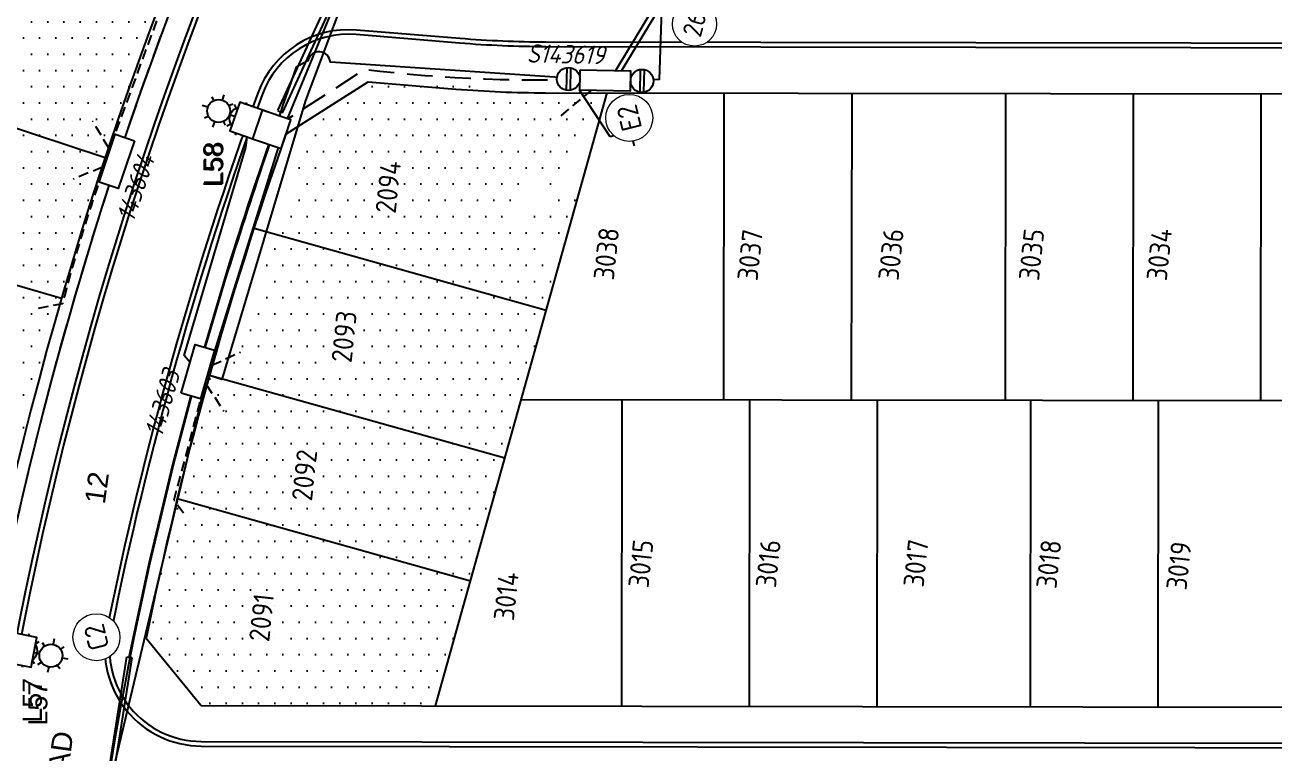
# Model space of a CAD drawing. Extents: x 294483 to 298733, y 6233899 to 6239242.
# Drawn here: x 296366.6 to 296488.8, y 6236714.3 to 6236785.5 of the extents above; entities that cross this region are included whole.
import ezdxf
from ezdxf.enums import TextEntityAlignment as Align

# ---------------------------------------------------------------- set-up
doc = ezdxf.new("R2010")
doc.units = 0
doc.linetypes.add('DASHED', pattern=[0.75, 0.5, -0.25])
doc.linetypes.add('Trench-Service', pattern=[1.5, 1, -0.5])
for name, color, linetype in [('_User Duct ID', 3, 'Continuous'), ('Duct_SP_NEW', 2, 'Continuous'), ('Equip_LV_NEW', 2, 'Continuous'), ('Equip_SP_SL_NEW', 2, 'Continuous'), ('Mains_HV_NEW_U72', 2, 'Continuous'), ('Mains_LV_NEW_T84', 2, 'Continuous'), ('Notes', 7, 'Continuous'), ('Notes_LV_MISC', 7, 'Continuous'), ('Notes_SL_MISC', 7, 'Continuous'), ('Notes_SP_NEW', 2, 'Continuous'), ('Services_SP_NEW_UG', 2, 'Trench-Service'), ('SupportsOH_SP_TR_HV_LV_SL_EXT', 7, 'Continuous'), ('SupportsUG_SP_LV_NEW', 2, 'Continuous'), ('SupportsUG_SP_LV_SL_NEW', 2, 'Continuous'), ('Trench_SP_NEW', 2, 'Continuous')]:
    doc.layers.add(name, color=color, linetype=linetype)
doc.layers.add('Cadastre Land Parcels_SP_EXT', color=9, linetype='Continuous', lineweight=5)
doc.styles.add('iecARIAL', font='arial.ttf', dxfattribs={"height": 2})
doc.styles.add('ieISOCP', font='isocp.shx')
doc.styles.add('POLE_LABEL', font='arial.ttf')
doc.styles.add('SL_LABEL', font='arial.ttf')
doc.styles.get("Standard").update_dxf_attribs({"font": 'isocp.shx'})
doc.linetypes.add('Cable 4', pattern='A,5.25,-0.1,["o",Standard,S=2,R=0,X=1.5,Y=-0.7],-4', length=9.35)
doc.linetypes.add('Cable New UG', pattern='A,7,-0.25,["x",Standard,S=2,R=0,X=0.2,Y=-0.8],-2.1', length=9.35)
doc.linetypes.add('IE Trench HV', pattern='A,7,-0.2,["/",Standard,S=3,R=0,X=0.6,Y=-1.4],-2.5', length=9.7)

# ---------------------------------------------------------------- blocks, each defined once
blk = doc.blocks.new('PILLAR_NEW')
for tag, height, flags, p in [('ASSET_NUM', 2.5, 8, (2, 4)), ('STREET_CODE', 0.2, 9, (1.5, 2)), ('OWNED_BY', 0.2, 9, (1.5, 1.8))]:
    blk.add_attdef(tag, text='', height=height, dxfattribs=dict(flags=flags)).set_placement(p, align=Align.MIDDLE_LEFT)
blk.add_wipeout([(-2.47, 0.99), (2.47, 0.99), (2.47, -0.99), (-2.47, -0.99)])
at = {"lineweight": -3}
blk.add_lwpolyline([(-2.47, 0.99), (2.47, 0.99), (2.47, -0.99), (-2.47, -0.99)], close=True, dxfattribs=at)
for tag, flags, p in [('STATE', 9, (1.5, 1.2)), ('OPERATED_BY', 9, (1.5, 1.6)), ('MAINTAINED_BY', 9, (1.5, 1.4)), ('SUPPORT_TYPE', 9, (1.5, 1)), ('SUBURB', 9, (1.5, 0.2)), ('STREETNAME', 9, (1.5, 0)), ('USAGE', 9, (1.5, 0.8)), ('LEGEND', 9, (1.5, 0.6)), ('PARENT', 9, (1.5, 0.4)), ('Z', 1, (1.5, -0.6)), ('LOCATION', 9, (1.5, -0.2)), ('NOTES', 9, (1.5, -0.4))]:
    blk.add_attdef(tag, text='', height=0.2, dxfattribs=dict(flags=flags)).set_placement(p, align=Align.MIDDLE_LEFT)
blk = doc.blocks.new('*U28')
blk.add_line((0, 0), (0, 0))
for tag, p, flags in [('Z', (0, 0), 1), ('OPERATED_BY', (0, -9.61), 9)]:
    blk.add_attdef(tag, p, '', height=0.2, dxfattribs=dict(flags=flags))
at = {"style": 'SL_LABEL', "flags": 9}
blk.add_attdef('STREET_CODE', text='', height=0.2, dxfattribs=at).set_placement((0, -0.2), align=Align.MIDDLE_LEFT)
for tag, height, flags, p in [('CONSTRUCTED_VOLTAGE', 0.2, 9, (0, -0.4)), ('CONTROL_TYPE', 0.2, 9, (0, -0.6)), ('LANTERN_PURPOSE', 0.2, 9, (0, -0.8)), ('LANTERN_TYPE', 0.2, 9, (0, -1)), ('NO_PHASES', 0.2, 9, (0, -1.2)), ('OPERATING_VOLTAGE', 0.2, 9, (0, -1.4)), ('ORIENTATION', 0.2, 9, (0, -1.6)), ('LNUMBER', 2.5, 8, (1.2, -2.8)), ('STATE', 0.2, 9, (0, -2)), ('OWNED_BY', 0.2, 9, (0, -1.8)), ('USAGE', 0.2, 9, (0, -2.2)), ('CEXIST', 0.2, 9, (0, -2.4)), ('CNEW', 0.2, 9, (0, -2.6)), ('CNUMBER', 0.2, 9, (0, -2.8)), ('CREMOVE', 0.2, 9, (0, -3)), ('CREPLACE', 0.2, 9, (0, -3.2)), ('LKINGHEIGHT', 0.2, 9, (0, -3.4)), ('LBRACKET', 0.2, 9, (0, -3.6)), ('LBRACKETVOCAB', 0.2, 9, (0, -3.8)), ('LCATEGORY', 0.2, 9, (0, -4)), ('LCHARGE1', 0.2, 9, (0, -4.2)), ('LCHARGE1PERCENT', 0.2, 9, (0, -4.4)), ('LCHARGE2', 0.2, 9, (0, -4.6)), ('LCHARGE2PERCENT', 0.2, 9, (0, -4.8)), ('LCHARGE3', 0.2, 9, (0, -5)), ('LCHARGE3PERCENT', 0.2, 9, (0, -5.2)), ('LEXIST', 0.2, 9, (0, -5.4)), ('LLAMP', 0.2, 9, (0, -5.6)), ('LLAMPVOCAB', 0.2, 9, (0, -5.8)), ('LMAST', 0.2, 9, (0, -6)), ('LMASTVOCAB', 0.2, 9, (0, -6.2)), ('LNEW', 0.2, 9, (0, -6.4)), ('LANTNUMBER', 0.2, 9, (0, -6.6)), ('LOUTREACH', 0.2, 9, (0, -7)), ('LOUTREACHVOCAB', 0.2, 9, (0, -7.2)), ('LRATECODE', 0.2, 9, (0, -7.4)), ('LREMOVE', 0.2, 9, (0, -7.6)), ('LREPLACE', 0.2, 9, (0, -7.8)), ('LTYPE', 0.2, 9, (0, -8)), ('LTYPEVOCAB', 0.2, 9, (0, -8.2)), ('SUBURB', 0.2, 9, (0, -8.6)), ('STREETNAME', 0.2, 9, (0, -8.8)), ('LEGEND', 0.2, 9, (0, -8.4)), ('LOCATION', 0.2, 9, (0, -9)), ('NOTES', 0.2, 9, (0, -9.2)), ('MAINTAINED_BY', 0.2, 9, (0, -9.86))]:
    blk.add_attdef(tag, text='', height=height, dxfattribs=dict(flags=flags)).set_placement(p, align=Align.MIDDLE_LEFT)
at = {"color": 82, "lineweight": 25, "true_color": 0x23df20}
blk.add_wipeout([(0, 5.72), (-0.43, 5.65), (-0.86, 5.45), (-1.18, 5.14), (-1.35, 4.86), (-1.5, 4.22), (-1.33, 3.53), (-1.06, 3.16), (-0.61, 2.85), (0, 2.72), (0.67, 2.87), (1.06, 3.16), (1.35, 3.57), (1.5, 4.22), (1.39, 4.77), (1.06, 5.28), (0.64, 5.58)], dxfattribs=at)
for p, q in [((-1.46, 5.68), (-1.06, 5.28)), ((0, 5.72), (0, 6.47)), ((1.46, 5.68), (1.06, 5.28)), ((-2.25, 4.22), (-1.5, 4.22)), ((1.5, 4.22), (2.25, 4.22)), ((-1.46, 2.76), (-1.06, 3.16)), ((0, 0), (0, 2.72)), ((1.46, 2.76), (1.06, 3.16))]:
    blk.add_line(p, q)
blk.add_circle((0, 4.22), 1.5)
blk = doc.blocks.new('COLUMN_NEW')
for tag, height, flags, p in [('ASSET_NUM', 2.5, 8, (2, 2)), ('LOCATION', 0.2, 9, (1.5, -2.2)), ('NOTES', 0.2, 9, (1.5, -2.4)), ('Z', 0.2, 1, (1.5, -2.8)), ('LABEL_ALIGNMENT', 0.2, 9, (1.5, -2.6))]:
    blk.add_attdef(tag, text='', height=height, dxfattribs=dict(flags=flags)).set_placement(p, align=Align.MIDDLE_LEFT)
blk.add_wipeout([(-1.485, -1.485), (1.485, -1.485), (1.485, 1.485), (-1.485, 1.485)])
at = {"lineweight": -3}
blk.add_lwpolyline([(-1.485, -1.485), (1.485, -1.485), (1.485, 1.485), (-1.485, 1.485)], close=True, dxfattribs=at)
at = {"style": 'POLE_LABEL', "flags": 9}
blk.add_attdef('STRUCTURE_PLANT_NUMBER', text='', height=0.2, dxfattribs=at).set_placement((1.5, 0.242), align=Align.MIDDLE_LEFT)
at = {"flags": 9}
for tag, p in [('STREET_CODE', (1.5, 0)), ('STATE', (1.5, -1)), ('COLUMN_TYPE', (1.5, -0.2)), ('OWNED_BY', (1.5, -0.4)), ('OPERATED_BY', (1.5, -0.6)), ('MAINTAINED_BY', (1.5, -0.8)), ('USAGE', (1.5, -1.2)), ('SUBURB', (1.5, -1.8)), ('STREETNAME', (1.5, -2)), ('LEGEND', (1.5, -1.4)), ('PARENT', (1.5, -1.6))]:
    blk.add_attdef(tag, text='', height=0.2, dxfattribs=at).set_placement(p, align=Align.MIDDLE_LEFT)
blk = doc.blocks.new('*U27')
blk.add_line((0, 0), (0, 0))
for tag, p, flags in [('Z', (0, 0), 1), ('OPERATED_BY', (0, -9.61), 9)]:
    blk.add_attdef(tag, p, '', height=0.2, dxfattribs=dict(flags=flags))
at = {"style": 'SL_LABEL', "flags": 9}
blk.add_attdef('STREET_CODE', text='', height=0.2, dxfattribs=at).set_placement((0, -0.2), align=Align.MIDDLE_LEFT)
for tag, height, flags, p in [('CONSTRUCTED_VOLTAGE', 0.2, 9, (0, -0.4)), ('CONTROL_TYPE', 0.2, 9, (0, -0.6)), ('LANTERN_PURPOSE', 0.2, 9, (0, -0.8)), ('LANTERN_TYPE', 0.2, 9, (0, -1)), ('NO_PHASES', 0.2, 9, (0, -1.2)), ('OPERATING_VOLTAGE', 0.2, 9, (0, -1.4)), ('ORIENTATION', 0.2, 9, (0, -1.6)), ('LNUMBER', 2.5, 8, (1.2, -2.8)), ('STATE', 0.2, 9, (0, -2)), ('OWNED_BY', 0.2, 9, (0, -1.8)), ('USAGE', 0.2, 9, (0, -2.2)), ('CEXIST', 0.2, 9, (0, -2.4)), ('CNEW', 0.2, 9, (0, -2.6)), ('CNUMBER', 0.2, 9, (0, -2.8)), ('CREMOVE', 0.2, 9, (0, -3)), ('CREPLACE', 0.2, 9, (0, -3.2)), ('LKINGHEIGHT', 0.2, 9, (0, -3.4)), ('LBRACKET', 0.2, 9, (0, -3.6)), ('LBRACKETVOCAB', 0.2, 9, (0, -3.8)), ('LCATEGORY', 0.2, 9, (0, -4)), ('LCHARGE1', 0.2, 9, (0, -4.2)), ('LCHARGE1PERCENT', 0.2, 9, (0, -4.4)), ('LCHARGE2', 0.2, 9, (0, -4.6)), ('LCHARGE2PERCENT', 0.2, 9, (0, -4.8)), ('LCHARGE3', 0.2, 9, (0, -5)), ('LCHARGE3PERCENT', 0.2, 9, (0, -5.2)), ('LEXIST', 0.2, 9, (0, -5.4)), ('LLAMP', 0.2, 9, (0, -5.6)), ('LLAMPVOCAB', 0.2, 9, (0, -5.8)), ('LMAST', 0.2, 9, (0, -6)), ('LMASTVOCAB', 0.2, 9, (0, -6.2)), ('LNEW', 0.2, 9, (0, -6.4)), ('LANTNUMBER', 0.2, 9, (0, -6.6)), ('LOUTREACH', 0.2, 9, (0, -7)), ('LOUTREACHVOCAB', 0.2, 9, (0, -7.2)), ('LRATECODE', 0.2, 9, (0, -7.4)), ('LREMOVE', 0.2, 9, (0, -7.6)), ('LREPLACE', 0.2, 9, (0, -7.8)), ('LTYPE', 0.2, 9, (0, -8)), ('LTYPEVOCAB', 0.2, 9, (0, -8.2)), ('SUBURB', 0.2, 9, (0, -8.6)), ('STREETNAME', 0.2, 9, (0, -8.8)), ('LEGEND', 0.2, 9, (0, -8.4)), ('LOCATION', 0.2, 9, (0, -9)), ('NOTES', 0.2, 9, (0, -9.2)), ('MAINTAINED_BY', 0.2, 9, (0, -9.86))]:
    blk.add_attdef(tag, text='', height=height, dxfattribs=dict(flags=flags)).set_placement(p, align=Align.MIDDLE_LEFT)
at = {"color": 82, "lineweight": 25, "true_color": 0x23df20}
blk.add_wipeout([(0, 5.72), (-0.43, 5.65), (-0.86, 5.45), (-1.18, 5.14), (-1.35, 4.86), (-1.5, 4.22), (-1.33, 3.53), (-1.06, 3.16), (-0.61, 2.85), (0, 2.72), (0.67, 2.87), (1.06, 3.16), (1.35, 3.57), (1.5, 4.22), (1.39, 4.77), (1.06, 5.28), (0.64, 5.58)], dxfattribs=at)
for p, q in [((-1.46, 5.68), (-1.06, 5.28)), ((0, 5.72), (0, 6.47)), ((1.46, 5.68), (1.06, 5.28)), ((-2.25, 4.22), (-1.5, 4.22)), ((1.5, 4.22), (2.25, 4.22)), ((-1.46, 2.76), (-1.06, 3.16)), ((0, 0), (0, 2.72)), ((1.46, 2.76), (1.06, 3.16))]:
    blk.add_line(p, q)
blk.add_circle((0, 4.22), 1.5)
blk = doc.blocks.new('DUCT_INDICATOR')
at = {"color": 7, "lineweight": 9}
blk.add_attdef('CODE', text='', height=1.8, dxfattribs=at).set_placement((-4.4, 4.91), align=Align.MIDDLE_CENTER)
at = {"color": 7, "linetype": 'Continuous'}
blk.add_wipeout([(0, 2.87), (-0.98, 2.7), (-1.6, 2.39), (-2.18, 1.88), (-2.67, 1.06), (-2.87, 0), (-2.74, -0.87), (-2.4, -1.58), (-1.97, -2.09), (-1.13, -2.64), (-0.48, -2.83), (0.75, -2.78), (1.67, -2.34), (2.39, -1.59), (2.69, -1), (2.84, -0.42), (2.87, 0), (2.82, 0.56), (2.68, 1.05), (2.49, 1.44), (2.19, 1.86), (1.81, 2.23), (1.32, 2.55), (0.85, 2.75)], dxfattribs=at)
at = {"color": 7, "lineweight": 18}
blk.add_circle((0, 0), 2.87, dxfattribs=at)
at = {"color": 7, "lineweight": 9, "flags": 1}
blk.add_attdef('Z', (0, 0), '', height=0.2, dxfattribs=at)
blk = doc.blocks.new('*U78')
blk.add_line((0, 0), (0, 0))
for tag, p, flags in [('Z', (0, 0), 1), ('OPERATED_BY', (0, -9.61), 9)]:
    blk.add_attdef(tag, p, '', height=0.2, dxfattribs=dict(flags=flags))
at = {"style": 'SL_LABEL', "flags": 9}
blk.add_attdef('STREET_CODE', text='', height=0.2, dxfattribs=at).set_placement((0, -0.2), align=Align.MIDDLE_LEFT)
for tag, height, flags, p in [('CONSTRUCTED_VOLTAGE', 0.2, 9, (0, -0.4)), ('CONTROL_TYPE', 0.2, 9, (0, -0.6)), ('LANTERN_PURPOSE', 0.2, 9, (0, -0.8)), ('LANTERN_TYPE', 0.2, 9, (0, -1)), ('NO_PHASES', 0.2, 9, (0, -1.2)), ('OPERATING_VOLTAGE', 0.2, 9, (0, -1.4)), ('ORIENTATION', 0.2, 9, (0, -1.6)), ('LNUMBER', 2.5, 8, (1.2, -2.8)), ('STATE', 0.2, 9, (0, -2)), ('OWNED_BY', 0.2, 9, (0, -1.8)), ('USAGE', 0.2, 9, (0, -2.2)), ('CEXIST', 0.2, 9, (0, -2.4)), ('CNEW', 0.2, 9, (0, -2.6)), ('CNUMBER', 0.2, 9, (0, -2.8)), ('CREMOVE', 0.2, 9, (0, -3)), ('CREPLACE', 0.2, 9, (0, -3.2)), ('LKINGHEIGHT', 0.2, 9, (0, -3.4)), ('LBRACKET', 0.2, 9, (0, -3.6)), ('LBRACKETVOCAB', 0.2, 9, (0, -3.8)), ('LCATEGORY', 0.2, 9, (0, -4)), ('LCHARGE1', 0.2, 9, (0, -4.2)), ('LCHARGE1PERCENT', 0.2, 9, (0, -4.4)), ('LCHARGE2', 0.2, 9, (0, -4.6)), ('LCHARGE2PERCENT', 0.2, 9, (0, -4.8)), ('LCHARGE3', 0.2, 9, (0, -5)), ('LCHARGE3PERCENT', 0.2, 9, (0, -5.2)), ('LEXIST', 0.2, 9, (0, -5.4)), ('LLAMP', 0.2, 9, (0, -5.6)), ('LLAMPVOCAB', 0.2, 9, (0, -5.8)), ('LMAST', 0.2, 9, (0, -6)), ('LMASTVOCAB', 0.2, 9, (0, -6.2)), ('LNEW', 0.2, 9, (0, -6.4)), ('LANTNUMBER', 0.2, 9, (0, -6.6)), ('LOUTREACH', 0.2, 9, (0, -7)), ('LOUTREACHVOCAB', 0.2, 9, (0, -7.2)), ('LRATECODE', 0.2, 9, (0, -7.4)), ('LREMOVE', 0.2, 9, (0, -7.6)), ('LREPLACE', 0.2, 9, (0, -7.8)), ('LTYPE', 0.2, 9, (0, -8)), ('LTYPEVOCAB', 0.2, 9, (0, -8.2)), ('SUBURB', 0.2, 9, (0, -8.6)), ('STREETNAME', 0.2, 9, (0, -8.8)), ('LEGEND', 0.2, 9, (0, -8.4)), ('LOCATION', 0.2, 9, (0, -9)), ('NOTES', 0.2, 9, (0, -9.2)), ('MAINTAINED_BY', 0.2, 9, (0, -9.86))]:
    blk.add_attdef(tag, text='', height=height, dxfattribs=dict(flags=flags)).set_placement(p, align=Align.MIDDLE_LEFT)
at = {"color": 82, "lineweight": 25, "true_color": 0x23df20}
blk.add_wipeout([(0, 5.72), (-0.43, 5.65), (-0.86, 5.45), (-1.18, 5.14), (-1.35, 4.86), (-1.5, 4.22), (-1.33, 3.53), (-1.06, 3.16), (-0.61, 2.85), (0, 2.72), (0.67, 2.87), (1.06, 3.16), (1.35, 3.57), (1.5, 4.22), (1.39, 4.77), (1.06, 5.28), (0.64, 5.58)], dxfattribs=at)
for p, q in [((-1.46, 5.68), (-1.06, 5.28)), ((0, 5.72), (0, 6.47)), ((1.46, 5.68), (1.06, 5.28)), ((-2.25, 4.22), (-1.5, 4.22)), ((1.5, 4.22), (2.25, 4.22)), ((-1.46, 2.76), (-1.06, 3.16)), ((0, 0), (0, 2.72)), ((1.46, 2.76), (1.06, 3.16))]:
    blk.add_line(p, q)
blk.add_circle((0, 4.22), 1.5)
blk = doc.blocks.new('*U87')
blk.add_line((0, 0), (0, 0))
for tag, p, flags in [('Z', (0, 0), 1), ('OPERATED_BY', (0, -9.61), 9)]:
    blk.add_attdef(tag, p, '', height=0.2, dxfattribs=dict(flags=flags))
at = {"style": 'SL_LABEL', "flags": 9}
blk.add_attdef('STREET_CODE', text='', height=0.2, dxfattribs=at).set_placement((0, -0.2), align=Align.MIDDLE_LEFT)
for tag, height, flags, p in [('CONSTRUCTED_VOLTAGE', 0.2, 9, (0, -0.4)), ('CONTROL_TYPE', 0.2, 9, (0, -0.6)), ('LANTERN_PURPOSE', 0.2, 9, (0, -0.8)), ('LANTERN_TYPE', 0.2, 9, (0, -1)), ('NO_PHASES', 0.2, 9, (0, -1.2)), ('OPERATING_VOLTAGE', 0.2, 9, (0, -1.4)), ('ORIENTATION', 0.2, 9, (0, -1.6)), ('LNUMBER', 2.5, 8, (1.2, -2.8)), ('STATE', 0.2, 9, (0, -2)), ('OWNED_BY', 0.2, 9, (0, -1.8)), ('USAGE', 0.2, 9, (0, -2.2)), ('CEXIST', 0.2, 9, (0, -2.4)), ('CNEW', 0.2, 9, (0, -2.6)), ('CNUMBER', 0.2, 9, (0, -2.8)), ('CREMOVE', 0.2, 9, (0, -3)), ('CREPLACE', 0.2, 9, (0, -3.2)), ('LKINGHEIGHT', 0.2, 9, (0, -3.4)), ('LBRACKET', 0.2, 9, (0, -3.6)), ('LBRACKETVOCAB', 0.2, 9, (0, -3.8)), ('LCATEGORY', 0.2, 9, (0, -4)), ('LCHARGE1', 0.2, 9, (0, -4.2)), ('LCHARGE1PERCENT', 0.2, 9, (0, -4.4)), ('LCHARGE2', 0.2, 9, (0, -4.6)), ('LCHARGE2PERCENT', 0.2, 9, (0, -4.8)), ('LCHARGE3', 0.2, 9, (0, -5)), ('LCHARGE3PERCENT', 0.2, 9, (0, -5.2)), ('LEXIST', 0.2, 9, (0, -5.4)), ('LLAMP', 0.2, 9, (0, -5.6)), ('LLAMPVOCAB', 0.2, 9, (0, -5.8)), ('LMAST', 0.2, 9, (0, -6)), ('LMASTVOCAB', 0.2, 9, (0, -6.2)), ('LNEW', 0.2, 9, (0, -6.4)), ('LANTNUMBER', 0.2, 9, (0, -6.6)), ('LOUTREACH', 0.2, 9, (0, -7)), ('LOUTREACHVOCAB', 0.2, 9, (0, -7.2)), ('LRATECODE', 0.2, 9, (0, -7.4)), ('LREMOVE', 0.2, 9, (0, -7.6)), ('LREPLACE', 0.2, 9, (0, -7.8)), ('LTYPE', 0.2, 9, (0, -8)), ('LTYPEVOCAB', 0.2, 9, (0, -8.2)), ('SUBURB', 0.2, 9, (0, -8.6)), ('STREETNAME', 0.2, 9, (0, -8.8)), ('LEGEND', 0.2, 9, (0, -8.4)), ('LOCATION', 0.2, 9, (0, -9)), ('NOTES', 0.2, 9, (0, -9.2)), ('MAINTAINED_BY', 0.2, 9, (0, -9.86))]:
    blk.add_attdef(tag, text='', height=height, dxfattribs=dict(flags=flags)).set_placement(p, align=Align.MIDDLE_LEFT)
at = {"color": 82, "lineweight": 25, "true_color": 0x23df20}
blk.add_wipeout([(0, 5.72), (-0.43, 5.65), (-0.86, 5.45), (-1.18, 5.14), (-1.35, 4.86), (-1.5, 4.22), (-1.33, 3.53), (-1.06, 3.16), (-0.61, 2.85), (0, 2.72), (0.67, 2.87), (1.06, 3.16), (1.35, 3.57), (1.5, 4.22), (1.39, 4.77), (1.06, 5.28), (0.64, 5.58)], dxfattribs=at)
for p, q in [((-1.46, 5.68), (-1.06, 5.28)), ((0, 5.72), (0, 6.47)), ((1.46, 5.68), (1.06, 5.28)), ((-2.25, 4.22), (-1.5, 4.22)), ((1.5, 4.22), (2.25, 4.22)), ((-1.46, 2.76), (-1.06, 3.16)), ((0, 0), (0, 2.72)), ((1.46, 2.76), (1.06, 3.16))]:
    blk.add_line(p, q)
blk.add_circle((0, 4.22), 1.5)
blk = doc.blocks.new('*U196')
for tag, flags, p in [('ACTUAL_STATUS', 9, (1.5, 0)), ('STATE', 9, (1.5, -1)), ('SWITCH_TYPE', 9, (1.5, -1.2)), ('CONSTRUCTED_VOLTAGE', 9, (1.5, -0.2)), ('NO_PHASES', 9, (1.5, -0.4)), ('OPERATING_VOLTAGE', 9, (1.5, -0.6)), ('ORIENTATION', 9, (1.5, -0.8)), ('USAGE', 9, (1.5, -1.4)), ('NOTES', 9, (1.5, -1.6)), ('TYPE', 9, (1.5, -2.6)), ('Z', 1, (1.5, -2.8)), ('OWNED_BY', 9, (1.5, -1.8)), ('OPERATED_BY', 9, (1.5, -2)), ('MAINTAINED_BY', 9, (1.5, -2.2)), ('NUMBER_OF_PHASES', 9, (1.5, -2.4))]:
    blk.add_attdef(tag, text='', height=0.2, dxfattribs=dict(flags=flags)).set_placement(p, align=Align.MIDDLE_LEFT)
blk.add_wipeout([(8.39, -5.19), (8.47, -5.36), (8.57, -5.52), (8.7, -5.66), (8.84, -5.78), (8.99, -5.89), (9.16, -5.98), (9.34, -6.04), (9.52, -6.08), (9.71, -6.1), (9.89, -6.1), (10.08, -6.07), (10.26, -6.02), (10.43, -5.94), (10.59, -5.85), (10.74, -5.74), (10.88, -5.6), (10.99, -5.46), (11.09, -5.29), (11.16, -5.12), (11.22, -4.94), (11.25, -4.76), (11.25, -4.57), (11.24, -4.38), (11.2, -4.2), (11.14, -4.02), (11.05, -3.86), (10.95, -3.7), (10.82, -3.56), (10.68, -3.43), (10.53, -3.33), (10.36, -3.24), (10.19, -3.18), (10, -3.13), (9.82, -3.12), (9.63, -3.12), (9.44, -3.15), (9.26, -3.2), (9.09, -3.27), (8.93, -3.37), (8.78, -3.48), (8.65, -3.61), (8.53, -3.76), (8.43, -3.92), (8.36, -4.09), (8.3, -4.27), (8.27, -4.46), (8.27, -4.65), (8.28, -4.83), (8.32, -5.02)])
for p, q in [((11.04, -5.39), (8.3, -4.29)), ((11.23, -4.93), (8.48, -3.82))]:
    blk.add_line(p, q)
blk.add_circle((9.76, -4.61), 1.5)
blk = doc.blocks.new('Earth')
for p, q in [((0, -2.04), (0, 0)), ((-1.5, -2.04), (1.5, -2.04)), ((-1, -2.64), (1, -2.64)), ((-0.25, -3.24), (0.25, -3.24))]:
    blk.add_line(p, q)

msp = doc.modelspace()

# ---------------------------------------------------------------- hatches: boundary and pattern name
at = {"layer": 'Notes'}
h = msp.add_hatch(dxfattribs=at)
h.set_pattern_fill('DOTS', color=256)
h.paths.add_polyline_path([(296379.77602, 6236787.66436), (296351.76592, 6236798.28605), (296346.60664, 6236784.02133), (296345.96636, 6236781.95733), (296374.40494, 6236772.5553, -0.01067721)])
h.paths.add_polyline_path([(296361.49261, 6236784.97809), (296361.76066, 6236787.45765), (296360.52024, 6236787.59175), (296360.25218, 6236785.11218)], flags=24)
h = msp.add_hatch(dxfattribs=at)
h.set_pattern_fill('DOTS', color=256)
h.paths.add_polyline_path([(296374.40494, 6236772.5553), (296345.96636, 6236781.95733), (296341.37157, 6236767.14556), (296370.13529, 6236758.80267, -0.009588211)])
h.paths.add_polyline_path([(296356.08235, 6236769.62118), (296356.34574, 6236772.05758), (296355.10532, 6236772.19168), (296354.84193, 6236769.75527)], flags=24)
h = msp.add_hatch(dxfattribs=at)
h.set_pattern_fill('DOTS', color=256)
h.paths.add_polyline_path([(296341.37157, 6236767.14556), (296340.68096, 6236764.91933), (296336.85898, 6236750.41441), (296336.85855, 6236750.41245), (296366.00478, 6236743.30651, -0.01067845), (296370.13529, 6236758.80267)])
h.paths.add_polyline_path([(296351.85228, 6236754.75659), (296352.11567, 6236757.193), (296350.87524, 6236757.3271), (296350.61186, 6236754.89069)], flags=24)
h = msp.add_hatch(dxfattribs=at)
h.set_pattern_fill('DOTS', color=256)
h.paths.add_polyline_path([(296391.02666, 6236765.07647), (296386.42215, 6236750.78881), (296413.52094, 6236743.20163), (296417.56515, 6236757.64616)])
h.paths.add_polyline_path([(296398.72373, 6236752.29345), (296399.01242, 6236754.96388), (296397.70913, 6236755.10477), (296397.42044, 6236752.43435)], flags=24)
h = msp.add_hatch(dxfattribs=at)
h.set_pattern_fill('DOTS', color=256)
h.paths.add_polyline_path([(296413.52094, 6236743.20163), (296384.63188, 6236751.29006, 0.0086946), (296381.47104, 6236739.19434), (296410.15076, 6236731.16452)])
h.paths.add_polyline_path([(296394.8482, 6236738.75849), (296395.13866, 6236741.44534), (296393.83474, 6236741.5863), (296393.54428, 6236738.89945)], flags=24)
h = msp.add_hatch(dxfattribs=at)
h.set_pattern_fill('DOTS', color=256)
h.paths.add_polyline_path([(296410.15076, 6236731.16452), (296381.47104, 6236739.19434, 0.009729765), (296378.43498, 6236725.53767), (296383.8179, 6236718.94879), (296406.7211, 6236718.91496)])
h.paths.add_polyline_path([(296390.66108, 6236724.99042), (296390.92706, 6236727.45082), (296389.62376, 6236727.59172), (296389.35778, 6236725.13131)], flags=24)
h.paths.add_polyline_path([(296394.8482, 6236738.75849), (296395.13866, 6236741.44534), (296393.83474, 6236741.5863), (296393.54428, 6236738.89945)], flags=24)

# ---------------------------------------------------------------- linework, layer by layer
at = {"layer": 'Cadastre Land Parcels_SP_EXT'}
for p, q in [((296345.96636, 6236781.95733), (296374.40492, 6236772.55531)), ((296392.1064, 6236774.83783), (296400.14375, 6236779.97895)), ((296423.51311, 6236778.89022), (296406.7211, 6236718.91496)), ((296417.49335, 6236778.89911), (296543.75282, 6236778.71261)), ((296434.95865, 6236748.87328), (296435.00296, 6236778.87325)), ((296447.45864, 6236748.85481), (296447.50295, 6236778.85478)), ((296462.50862, 6236748.83258), (296462.55293, 6236778.83255)), ((296475.00861, 6236748.81412), (296475.05292, 6236778.81409)), ((296487.50859, 6236748.79566), (296487.55291, 6236778.79562)), ((296341.37157, 6236767.14556), (296370.13525, 6236758.80268)), ((296388.97758, 6236765.65017), (296417.56515, 6236757.64616)), ((296384.63188, 6236751.29006), (296413.52094, 6236743.20163)), ((296415.1171, 6236748.90259), (296585.00849, 6236748.65164)), ((296424.96435, 6236718.88801), (296425.00866, 6236748.88798)), ((296437.46433, 6236718.86955), (296437.50865, 6236748.86951)), ((296449.96432, 6236718.85108), (296450.00863, 6236748.85105)), ((296464.9643, 6236718.82892), (296465.00862, 6236748.82889)), ((296477.46429, 6236718.81046), (296477.5086, 6236748.81043)), ((296381.47104, 6236739.19434), (296410.15076, 6236731.16452)), ((296378.43498, 6236725.53767), (296383.8179, 6236718.94879)), ((296383.8179, 6236718.94879), (296577.27592, 6236718.66303))]:
    msp.add_line(p, q, dxfattribs=at)
at = {"layer": 'Duct_SP_NEW'}
for p, q in [((296423.75652, 6236780.07112), (296431.59548, 6236793.04218)), ((296424.20156, 6236779.80216), (296432.04052, 6236792.77322)), ((296423.75652, 6236780.07112), (296423.97904, 6236779.93664)), ((296424.20156, 6236779.80216), (296423.97904, 6236779.93664)), ((296372.66593, 6236699.29015), (296376.53177, 6236723.71101)), ((296373.17954, 6236699.20885), (296377.04537, 6236723.62971)), ((296376.53177, 6236723.71101), (296376.78857, 6236723.67036)), ((296377.04537, 6236723.62971), (296376.78857, 6236723.67036))]:
    msp.add_line(p, q, dxfattribs=at)
at = {"layer": 'Mains_LV_NEW_T84', "color": 170, "linetype": 'Cable New UG', "ltscale": 0.75, "flags": 128}
msp.add_lwpolyline([(296295.85395, 6236615.14103, -0.157691372), (296355.04454, 6236876.99874), (296375.00999, 6236907.27759), (296384.00685, 6236909.15664), (296404.1615, 6236894.58856), (296424.12852, 6236880.54028), (296425.69102, 6236871.15594, 0.127945253), (296358.72732, 6236694.96234), (296358.78647, 6236685.00611), (296358.78647, 6236685.00611), (296355.92607, 6236684.95887), (296356.13792, 6236688.0439), (296332.8444, 6236689.59663), (296332.04088, 6236677.54252), (296340.42371, 6236677.271)], format="xyb", dxfattribs=at)
at = {"layer": 'Mains_LV_NEW_T84', "color": 170, "linetype": 'Cable New UG', "ltscale": 0.75}
for points in [[(296417.26286, 6236903.24218), (296434.65921, 6236890.99515), (296425.82769, 6236878.16202), (296427.11186, 6236871.12798), (296430.90078, 6236868.38869), (296429.38861, 6236865.69803), (296434.19943, 6236862.12333, -1.088388156), (296434.97065, 6236861.36291), (296435.90954, 6236860.59833, 0.062333044), (296413.94227, 6236824.83707), (296415.22894, 6236822.23755), (296412.18658, 6236816.6977), (296409.6073, 6236816.62431, 0.015912515), (296393.9846, 6236778.04998), (296385.8422, 6236750.86022), (296383.47632, 6236751.61359)], [(296443.29065, 6236823.40309), (296448.64627, 6236833.14638), (296442.7267, 6236835.69717), (296431.15177, 6236813.7338), (296429.34828, 6236794.9364, 0.912173787), (296429.1299, 6236792.13755), (296428.96914, 6236789.97904), (296428.63324, 6236780.19455), (296423.75652, 6236780.07112), (296423.75652, 6236780.07112), (296423.75652, 6236780.07112), (296396.44777, 6236781.90573, 0.861372416), (296394.25677, 6236782.02575), (296393.11029, 6236781.38998), (296393.11029, 6236781.38998), (296393.11029, 6236781.38998, 0.010278132), (296385.2286, 6236757.66787), (296383.47632, 6236751.61359)]]:
    msp.add_lwpolyline(points, format="xyb", dxfattribs=at)
at = {"layer": 'Mains_LV_NEW_T84', "color": 150, "linetype": 'Cable 4', "ltscale": 0.5, "flags": 128}
msp.add_lwpolyline([(296383.48189, 6236751.63347), (296382.14037, 6236753.20878), (296388.18654, 6236773.53498), (296388.50522, 6236776.0825), (296388.50522, 6236776.0825), (296388.50522, 6236776.0825), (296388.50522, 6236776.0825)], dxfattribs=at)
at = {"layer": 'Mains_LV_NEW_T84', "color": 170, "linetype": 'Cable New UG', "ltscale": 0.75}
msp.add_arc((296730.80089, 6236654.36614), 360.68171, 164.3550176, 173.7732063, dxfattribs=at)
at = {"layer": 'Notes'}
for p, q in [((296434.95865, 6236748.87328), (296435.00296, 6236778.87325)), ((296447.45864, 6236748.85481), (296447.50295, 6236778.85478)), ((296462.50862, 6236748.83258), (296462.55293, 6236778.83255)), ((296475.00861, 6236748.81412), (296475.05292, 6236778.81409)), ((296487.50859, 6236748.79566), (296487.55291, 6236778.79562)), ((296341.37157, 6236767.14556), (296370.13525, 6236758.80268)), ((296388.97758, 6236765.65017), (296417.56515, 6236757.64616)), ((296415.1171, 6236748.90259), (296585.00849, 6236748.65164)), ((296424.96435, 6236718.88801), (296425.00866, 6236748.88798)), ((296437.46433, 6236718.86955), (296437.50865, 6236748.86951)), ((296449.96432, 6236718.85108), (296450.00863, 6236748.85105)), ((296464.9643, 6236718.82892), (296465.00862, 6236748.82889)), ((296477.46429, 6236718.81046), (296477.5086, 6236748.81043)), ((296381.47104, 6236739.19434), (296410.15076, 6236731.16452)), ((296378.43498, 6236725.53767), (296383.8179, 6236718.94879)), ((296383.8179, 6236718.94879), (296577.27592, 6236718.66303))]:
    msp.add_line(p, q, dxfattribs=at)
at = {"layer": 'Notes', "color": 254, "true_color": 0xd1d1d1}
for points in [[(296389.35607, 6236778.85858, 0.037597239), (296374.56313, 6236726.31972, 0.473414795), (296383.81212, 6236714.99881), (296578.2828, 6236714.71157, 0.387356521), (296587.70501, 6236723.27424), (296588.52314, 6236731.94882, 0.02314372), (296588.94694, 6236740.8165), (296589.0012, 6236777.55513, 0.471016405), (296577.78043, 6236786.85169, -0.047529705), (296543.77591, 6236783.66259), (296417.54138, 6236783.84901, -0.020280975), (296409.11136, 6236784.20356), (296399.01397, 6236785.0394, 0.337997705)], [(296389.77884, 6236778.70444, 0.037597239), (296375.00422, 6236726.23063, 0.473414795), (296383.81278, 6236715.44881), (296578.28346, 6236715.16157, 0.387356521), (296587.257, 6236723.31649), (296588.07512, 6236731.99107, 0.02314372), (296588.49694, 6236740.81717), (296588.5512, 6236777.55579, 0.471016405), (296577.86475, 6236786.40966, -0.047529705), (296543.77524, 6236783.21259), (296417.54071, 6236783.39901, -0.020280975), (296409.07424, 6236783.7551), (296398.97685, 6236784.59094, 0.337997705)]]:
    msp.add_lwpolyline(points, format="xyb", close=True, dxfattribs=at)
at = {"layer": 'Notes', "flags": 128}
msp.add_lwpolyline([(296400.14375, 6236779.97895), (296408.7436, 6236779.2671)], dxfattribs=at)
msp.add_lwpolyline([(296400.14375, 6236779.97895), (296408.7436, 6236779.2671)], dxfattribs=at)
at = {"layer": 'Notes', "color": 254, "true_color": 0xd1d1d1}
for centre, radius, start, end in [((296730.81903, 6236654.36374), 445.5, 144.4875421, 177.8347981), ((296730.26881, 6236654.56405), 439.95, 144.4614014, 185.1853716), ((296730.26881, 6236654.56405), 439.5, 144.4614014, 185.1853716), ((296730.81897, 6236654.36366), 372, 144.4560252, 173.7731019), ((296730.81897, 6236654.36366), 371.55, 144.4560252, 173.7731019)]:
    msp.add_arc(centre, radius, start, end, dxfattribs=at)
at = {"layer": 'Notes'}
for centre, radius, start, end in [((296730.26881, 6236654.56405), 435, 144.6612315, 185.1853716), ((296730.81903, 6236654.36374), 375.5, 144.6822705, 173.7731405), ((296417.65288, 6236886.89899), 108, 265.2681017, 269.9153667), ((296730.81903, 6236654.36374), 359.5, 160.4204275, 168.5811204)]:
    msp.add_arc(centre, radius, start, end, dxfattribs=at)
at = {"layer": 'Services_SP_NEW_UG', "flags": 128}
for points in [[(296375.54429, 6236772.17863), (296375.39333, 6236774.84), (296375.38385, 6236774.84319), (296380.20962, 6236787.92726), (296379.13881, 6236790.77557)], [(296419.02202, 6236776.6505), (296423.35123, 6236780.2694)], [(296375.54429, 6236772.17863), (296373.18087, 6236776.13644)], [(296375.54429, 6236772.17863), (296371.27157, 6236770.44833)], [(296383.47632, 6236751.61359), (296387.66644, 6236753.53529)], [(296383.47632, 6236751.61359), (296383.74744, 6236748.96176), (296383.75706, 6236748.95901), (296381.13775, 6236739.06295), (296382.32613, 6236737.48311)], [(296383.47632, 6236751.61359), (296386.01625, 6236747.76668)]]:
    msp.add_lwpolyline(points, dxfattribs=at)
msp.add_lwpolyline([(296375.54429, 6236772.17863), (296373.81816, 6236770.14731), (296373.80868, 6236770.1505, 0.020792381), (296370.22549, 6236758.26658), (296367.64085, 6236757.74465)], format="xyb", dxfattribs=at)
at = {"layer": 'Trench_SP_NEW', "color": 10, "linetype": 'IE Trench HV', "lineweight": 35, "ltscale": 0.35, "flags": 128}
msp.add_lwpolyline([(296376.78791, 6236723.6674), (296378.75732, 6236732.83055), (296381.05207, 6236742.49754), (296383.47872, 6236751.6235), (296386.50904, 6236761.85849, -0.009031424), (296391.09401, 6236775.61474)], format="xyb", dxfattribs=at)
at = {"layer": 'Trench_SP_NEW', "color": 160, "linetype": 'DASHED', "ltscale": 5}
msp.add_arc((296730.81903, 6236654.36374), 374.3, 144.6822705, 173.7731405, dxfattribs=at)

# ---------------------------------------------------------------- block references
at = {"layer": 'Notes_LV_MISC', "rotation": 105.7153698142324}
msp.add_blockref('Earth', (296423.83568, 6236774.59245), dxfattribs=at)

# ---------------------------------------------------------------- texts
at = {"layer": 'Notes', "linetype": 'Continuous', "lineweight": 25, "style": 'ieISOCP'}
for s, p in [('2094', (296402.83032, 6236767.02354)), ('3038', (296424.18601, 6236760.50617)), ('3035', (296465.79464, 6236760.44761)), ('3034', (296478.29462, 6236760.42915)), ('3037', (296438.25038, 6236760.43219)), ('3036', (296452.04465, 6236760.46792)), ('2093', (296398.51952, 6236752.42562)), ('2092', (296394.64389, 6236738.89077)), ('3015', (296427.58269, 6236730.39219)), ('3016', (296440.04696, 6236730.40193)), ('3017', (296454.50034, 6236730.46426)), ('3018', (296467.50071, 6236730.32541)), ('3019', (296480.22915, 6236730.181)), ('3014', (296414.40549, 6236727.18419)), ('2091', (296390.45686, 6236725.12258))]:
    msp.add_text(s, height=2, rotation=83.83, dxfattribs=at).set_placement(p)

# ---------------------------------------------------------------- next in the draw order: block references
at = {"layer": 'Equip_SP_SL_NEW', "linetype": 'Continuous'}
ref = msp.add_blockref('*U28', (296390.70291, 6236775.32305), dxfattribs=dict(at, xscale=0.7500000000000001, yscale=0.7500000000000001, zscale=0.7500000000000001, rotation=70.92865492309306))
ref.add_attrib('ASSET_NUM', 'L58', dxfattribs={"layer": 'SupportsOH_SP_TR_HV_LV_SL_EXT', "height": 1.875, "rotation": 90, "style": 'SL_LABEL'}).set_placement((296384.94938, 6236769.6567), align=Align.MIDDLE_LEFT)
ref = msp.add_blockref('*U27', (296363.52074, 6236724.92704), dxfattribs=dict(at, xscale=0.7500000000000001, yscale=0.7500000000000001, zscale=0.7500000000000001, rotation=258.9959064477405))
ref.add_attrib('ASSET_NUM', 'L57', dxfattribs={"layer": 'SupportsOH_SP_TR_HV_LV_SL_EXT', "height": 1.875, "rotation": 90, "style": 'SL_LABEL'}).set_placement((296367.28433, 6236717.28641), align=Align.MIDDLE_LEFT)

# ---------------------------------------------------------------- next in the draw order: hatches: boundary and pattern name
at = {"layer": 'Notes'}
h = msp.add_hatch(dxfattribs=at)
h.set_pattern_fill('DOTS', color=256)
edge = h.paths.add_edge_path()
edge.add_line((296423.51311, 6236778.89022), (296400.14375, 6236779.97895))
edge.add_line((296400.14375, 6236779.97895), (296394.70898, 6236776.50258))
edge.add_line((296394.70898, 6236776.50258), (296391.02666, 6236765.07647))
edge.add_line((296391.02666, 6236765.07647), (296417.56515, 6236757.64616))
edge.add_line((296417.56515, 6236757.64616), (296420.70675, 6236768.86687))
edge.add_line((296420.70675, 6236768.86687), (296419.21142, 6236769.31253))
edge.add_line((296419.21142, 6236769.31253), (296418.9258, 6236768.35418))
edge.add_arc((296418.69731, 6236767.58751), 0.8, 0, 73.4040728, ccw=False)
edge.add_arc((296418.69731, 6236767.58751), 0.8, -103.0126055, 0, ccw=False)
edge.add_line((296418.51718, 6236766.80805), (296417.94525, 6236764.88908))
edge.add_arc((296417.68004, 6236764.13432), 0.8, 0, 70.6393629, ccw=False)
edge.add_arc((296417.68004, 6236764.13432), 0.8, -180, 0, ccw=False)
edge.add_arc((296417.68004, 6236764.13432), 0.8, 77.8067395, 180.0000001, ccw=False)
edge.add_line((296417.84901, 6236764.91627), (296418.42134, 6236766.83662))
edge.add_arc((296418.69731, 6236767.58751), 0.8, 180, 249.8207511, ccw=False)
edge.add_arc((296418.69731, 6236767.58751), 0.8, 73.4040729, 180, ccw=False)
edge.add_line((296418.9258, 6236768.35418), (296419.21142, 6236769.31253))
edge.add_line((296419.21142, 6236769.31253), (296415.38352, 6236770.45338))
edge.add_line((296415.38352, 6236770.45338), (296415.0979, 6236769.49504))
edge.add_arc((296414.86941, 6236768.72836), 0.8, 0, 73.4040728, ccw=False)
edge.add_arc((296414.86941, 6236768.72836), 0.8, -42.8026615, 0, ccw=False)
edge.add_line((296415.45637, 6236768.18478), (296414.36078, 6236767.00176))
edge.add_line((296414.36078, 6236767.00176), (296414.64005, 6236765.41373))
edge.add_arc((296413.85214, 6236765.27517), 0.8, 0.0000001, 9.9740814, ccw=False)
edge.add_arc((296413.85214, 6236765.27517), 0.8, -106.4748361, 0, ccw=False)
edge.add_line((296413.62527, 6236764.50802), (296413.33965, 6236763.54967))
edge.add_line((296413.33965, 6236763.54967), (296412.23288, 6236759.83613))
edge.add_line((296412.23288, 6236759.83613), (296423.51311, 6236778.89022))
h.paths.add_polyline_path([(296403.03453, 6236766.89138), (296403.32872, 6236769.61276), (296402.02543, 6236769.75365), (296401.73124, 6236767.03227)], flags=16)

# ---------------------------------------------------------------- next in the draw order: linework, layer by layer
at = {"layer": 'Duct_SP_NEW'}
for p, q in [((296391.30652, 6236777.15258), (296403.57668, 6236803.87846)), ((296391.77909, 6236776.93561), (296404.04925, 6236803.6615)), ((296391.30652, 6236777.15258), (296391.54281, 6236777.0441)), ((296391.77909, 6236776.93561), (296391.54281, 6236777.0441))]:
    msp.add_line(p, q, dxfattribs=at)
at = {"layer": 'Mains_HV_NEW_U72', "color": 10, "linetype": 'Cable New UG', "ltscale": 0.75, "flags": 128}
msp.add_lwpolyline([(296372.27098, 6236676.01141), (296371.75209, 6236685.38948), (296374.15986, 6236708.20356), (296384.42968, 6236751.34667), (296392.25533, 6236776.35758), (296401.50191, 6236798.72274), (296406.13734, 6236790.14444), (296406.13734, 6236790.14444), (296432.21031, 6236790.13564), (296461.46413, 6236790.15293), (296468.80197, 6236803.12713)], dxfattribs=at)

# ---------------------------------------------------------------- next in the draw order: texts
at = {"layer": 'Notes', "style": 'iecARIAL'}
msp.add_text('ROAD                             12', height=2, rotation=82.2047414, dxfattribs=at).set_placement((296370.22692, 6236708.29077))

# ---------------------------------------------------------------- next in the draw order: block references
at = {"layer": 'Equip_LV_NEW', "color": 0, "lineweight": 15, "ltscale": 0.5, "xscale": 0.7500000000000001, "yscale": 0.7500000000000001, "zscale": 0.7500000000000001, "rotation": 110.5635199100996}
msp.add_blockref('*U196', (296426.27392, 6236771.99277), dxfattribs=at)
at = {"layer": 'Notes_SL_MISC', "color": 2}
ref = msp.add_blockref('*U78', (296388.50522, 6236776.0825), dxfattribs=dict(at, xscale=0.7500000000000001, yscale=0.7500000000000001, zscale=0.7500000000000001, rotation=70.92865492309306))
ref.add_attrib('ASSET_NUM', 'L58', dxfattribs={"layer": 'SupportsOH_SP_TR_HV_LV_SL_EXT', "height": 1.875, "rotation": 90, "style": 'SL_LABEL'}).set_placement((296385.03552, 6236769.76078), align=Align.MIDDLE_LEFT)
ref = msp.add_blockref('*U87', (296365.99235, 6236724.44643), dxfattribs=dict(at, xscale=0.7500000000000001, yscale=0.7500000000000001, zscale=0.7500000000000001, rotation=258.9959064477405))
ref.add_attrib('ASSET_NUM', 'L57', dxfattribs={"layer": 'SupportsOH_SP_TR_HV_LV_SL_EXT', "height": 1.875, "rotation": 90, "style": 'SL_LABEL'}).set_placement((296367.81862, 6236717.00164), align=Align.MIDDLE_LEFT)
at = {"layer": 'Notes_SP_NEW', "color": 7, "lineweight": 15, "ltscale": 0.5}
ref = msp.add_blockref('DUCT_INDICATOR', (296432.08169, 6236785.61731), dxfattribs=dict(at, xscale=0.7499999999999999, yscale=0.7499999999999999, rotation=74.87934907335983))
ref.add_attrib('CODE', '26', dxfattribs={"color": 7, "height": 1.875, "rotation": 74.8793491, "style": 'ieISOCP'}).set_placement((296432.08169, 6236785.61731), align=Align.MIDDLE_CENTER)
at = {"layer": 'SupportsUG_SP_LV_NEW'}
ref = msp.add_blockref('PILLAR_NEW', (296375.54429, 6236772.17863), dxfattribs=dict(at, rotation=251.4449227513856))
ref.add_attrib('ASSET_NUM', '143604', dxfattribs={"height": 1.8, "rotation": 251.4449228, "oblique": 15, "text_generation_flag": 6}).set_placement((296377.38578, 6236769.59577), align=Align.MIDDLE_CENTER)
ref = msp.add_blockref('PILLAR_NEW', (296383.47632, 6236751.61359), dxfattribs=dict(at, rotation=74.03614900120297))
ref.add_attrib('ASSET_NUM', '143603', dxfattribs={"height": 1.8, "rotation": 74.036149, "oblique": 15}).set_placement((296380.0104, 6236748.52503), align=Align.MIDDLE_CENTER)

# ---------------------------------------------------------------- next in the draw order: linework, layer by layer
at = {"layer": 'Notes'}
for p, q in [((296345.96636, 6236781.95733), (296374.40492, 6236772.55531)), ((296384.63188, 6236751.29006), (296413.52094, 6236743.20163))]:
    msp.add_line(p, q, dxfattribs=at)

# ---------------------------------------------------------------- next in the draw order: block references
at = {"layer": 'Notes_SL_MISC', "color": 2}
for p, rotation in [((296388.50522, 6236776.0825), 70.92865492309306), ((296365.99235, 6236724.44643), 258.9959064477405)]:
    msp.add_blockref('COLUMN_NEW', p, dxfattribs=dict(at, rotation=rotation))

# ---------------------------------------------------------------- next in the draw order: linework, layer by layer
at = {"layer": 'Notes'}
msp.add_arc((296730.26881, 6236654.56405), 435, 144.6612315, 185.1853716, dxfattribs=at)
at = {"layer": 'Trench_SP_NEW', "color": 160, "linetype": 'DASHED', "ltscale": 5, "flags": 128}
msp.add_lwpolyline([(296390.70295, 6236775.32317), (296399.81851, 6236781.19541, 0.04189465), (296423.39058, 6236780.3023), (296423.39058, 6236780.3023)], format="xyb", dxfattribs=at)

# ---------------------------------------------------------------- next in the draw order: block references
at = {"layer": 'SupportsUG_SP_LV_NEW'}
ref = msp.add_blockref('PILLAR_NEW', (296423.33979, 6236780.09912), dxfattribs=dict(at, rotation=358.6996457771864))
ref.add_attrib('ASSET_NUM', 'S143619', dxfattribs={"height": 1.8, "rotation": 358.6996457, "oblique": 15}).set_placement((296419.47445, 6236782.67031), align=Align.MIDDLE_CENTER)
at = {"layer": 'SupportsUG_SP_LV_SL_NEW', "rotation": 70.92865492309306}
msp.add_blockref('COLUMN_NEW', (296390.70291, 6236775.32305), dxfattribs=at)

# ---------------------------------------------------------------- next in the draw order: linework, layer by layer
at = {"layer": 'Notes'}
msp.add_line((296392.1064, 6236774.83783), (296400.14375, 6236779.97895), dxfattribs=at)
for centre, radius, start, end in [((296417.65288, 6236886.89899), 108, 265.2681017, 269.9153667), ((296730.81903, 6236654.36374), 359.5, 160.4204275, 168.5811204)]:
    msp.add_arc(centre, radius, start, end, dxfattribs=at)
at = {"layer": 'Notes_LV_MISC', "flags": 128}
msp.add_lwpolyline([(296423.83568, 6236774.59245), (296420.84296, 6236779.16554)], dxfattribs=at)

# ---------------------------------------------------------------- next in the draw order: block references
at = {"layer": 'Equip_LV_NEW', "color": 0, "lineweight": 15, "ltscale": 0.5, "xscale": 0.7500000000000001, "yscale": 0.7500000000000001, "zscale": 0.7500000000000001, "rotation": 110.5635199100996}
msp.add_blockref('*U196', (296419.07991, 6236772.17649), dxfattribs=at)

# ---------------------------------------------------------------- next in the draw order: linework, layer by layer
at = {"layer": 'Notes'}
for p, q in [((296423.51311, 6236778.89022), (296406.7211, 6236718.91496)), ((296417.49335, 6236778.89911), (296543.75282, 6236778.71261))]:
    msp.add_line(p, q, dxfattribs=at)
msp.add_arc((296730.81903, 6236654.36374), 375.5, 144.6822705, 173.7731405, dxfattribs=at)

# ---------------------------------------------------------------- next in the draw order: block references
at = {"layer": '_User Duct ID'}
ref = msp.add_blockref('DUCT_INDICATOR', (296425.70106, 6236776.44328), dxfattribs=dict(at, xscale=0.8, yscale=0.8, zscale=0.8, rotation=103.8615259150568))
ref.add_attrib('CODE', 'E2', dxfattribs={"layer": '0', "height": 2, "rotation": 103.8615259}).set_placement((296425.70106, 6236776.44328), align=Align.MIDDLE_CENTER)
ref = msp.add_blockref('DUCT_INDICATOR', (296373.55864, 6236725.64027), dxfattribs=dict(at, xscale=0.8, yscale=0.8, zscale=0.8, rotation=103.8615259150568))
ref.add_attrib('CODE', 'C2', dxfattribs={"layer": '0', "height": 2, "rotation": 103.8615259}).set_placement((296373.55864, 6236725.64027), align=Align.MIDDLE_CENTER)

doc.saveas('drawing.dxf')
